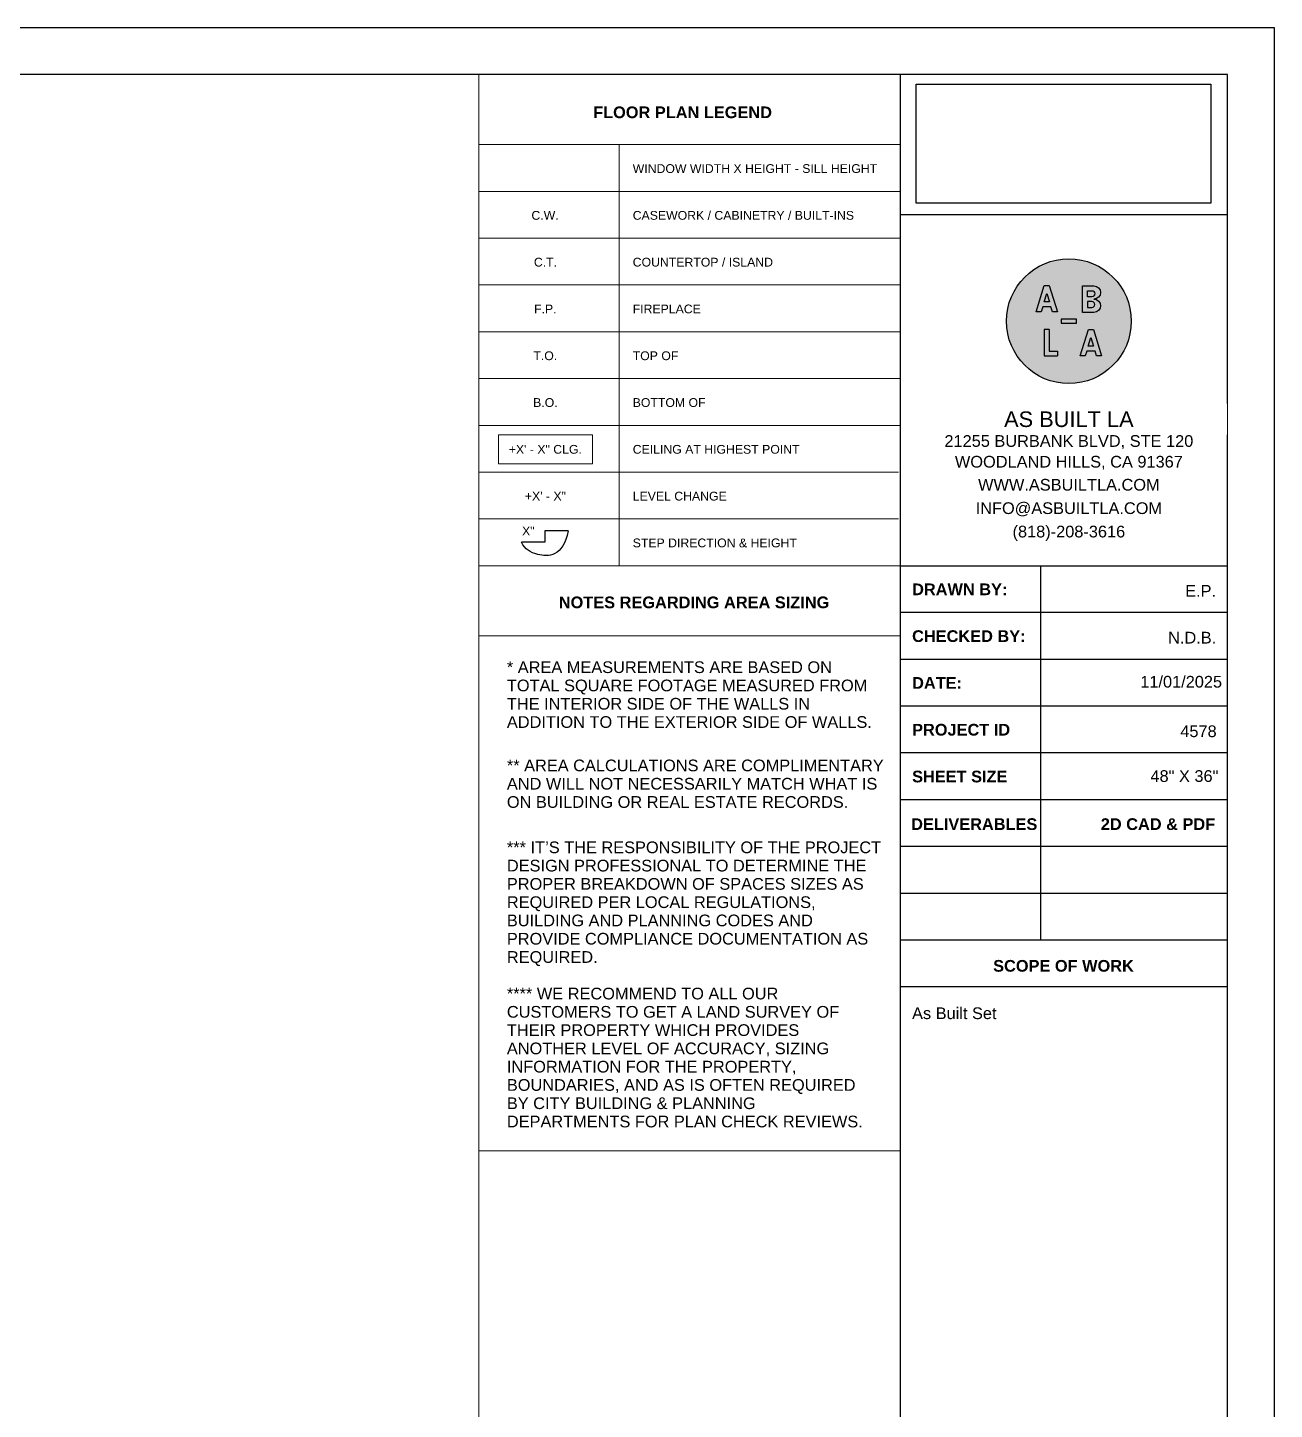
# Model space of a CAD drawing. Header units: inches. Extents: x -2078 to 106214, y -964 to 6385.
# Drawn here: x 38065 to 38918, y 4288 to 5233 of the extents above; entities that cross this region are included whole.
import ezdxf

# ---------------------------------------------------------------- set-up
doc = ezdxf.new("R2010")
doc.units = ezdxf.units.IN
doc.header["$MEASUREMENT"] = 0
doc.set_wipeout_variables(frame=1)
for name, color, linetype, lineweight in [('A-ANNO', 2, 'Continuous', 5), ('A-DETAIL-2', 20, 'Continuous', 25), ('A-DETAIL-3', 40, 'Continuous', 15)]:
    doc.layers.add(name, color=color, linetype=linetype, lineweight=lineweight)
doc.layers.add('A-HATCH', color=9, linetype='Continuous')
doc.layers.add('A-TB', color=7, linetype='Continuous')
doc.styles.add('Arial_3', font='arial.ttf', dxfattribs={"height": 0.125})
doc.styles.add('Arial_4', font='arial.ttf', dxfattribs={"height": 3})
doc.styles.add('Arial_6', font='arial.ttf', dxfattribs={"height": 0.09375})
doc.styles.add('Arial_B_2', font='arialbd.ttf', dxfattribs={"height": 0.125})
doc.styles.add('JC', font='arial.ttf', dxfattribs={"height": 0.125})
picture_1 = doc.add_image_def('image1.png', size_in_pixel=(151, 61))

# ---------------------------------------------------------------- blocks, each defined once
blk = doc.blocks.new('JC_TB_48x36 - JC_TB_4836-1441736-Floor Plans')
at = {"layer": 'A-TB'}
for p, q in [((47.997, 24.012), (-0.003, 24.012)), ((47.997, -11.988), (47.997, 24.012)), ((47.497, 23.512), (0.747, 23.512)), ((43.997, 23.512), (43.997, -11.488)), ((47.497, 18.262), (43.997, 18.262)), ((47.497, 17.762), (43.997, 17.762)), ((47.497, 17.262), (43.997, 17.262)), ((47.497, 16.762), (43.997, 16.762)), ((47.497, 16.262), (43.997, 16.262)), ((47.497, 15.762), (43.997, 15.762)), ((47.497, 15.262), (43.997, 15.262)), ((47.497, 14.762), (43.997, 14.762)), ((47.497, 14.262), (43.997, 14.262)), ((47.497, 13.762), (43.997, 13.762))]:
    blk.add_line(p, q, dxfattribs=at)
at = {"layer": 'A-TB', "char_height": 0.125, "attachment_point": 1, "bg_fill": 3, "box_fill_scale": 1.25, "bg_fill_color": 256, "bg_fill_true_color": 13158600, "bg_fill_transparency": 0}
for s, insert, width, style in [('DRAWN BY:', (44.126, 18.073), 1.22463, 'Arial_B_2'), ('CHECKED BY:', (44.126, 17.573), 1.4645, 'Arial_B_2'), ('DATE:', (44.126, 17.073), 0.63441, 'Arial_B_2'), ('PROJECT ID', (44.126, 16.573), 1.26566, 'Arial_B_2'), ('SHEET SIZE', (44.126, 16.073), 1.23725, 'Arial_B_2'), ('48" X 36"', (46.673, 16.078), 0.87428, 'Arial_3'), ('SCOPE OF WORK', (44.992, 14.05), 1.82747, 'Arial_B_2')]:
    blk.add_mtext(s, dxfattribs=dict(at, insert=insert, width=width, style=style))
at = {"layer": 'A-TB'}
for p, q in [((47.497, -11.488), (47.497, 23.512)), ((45.497, 18.262), (45.497, 14.262))]:
    blk.add_line(p, q, dxfattribs=at)
blk = doc.blocks.new('Logo - ABLA - CAD Format')
at = {"layer": 'A-HATCH', "true_color": 0xc9ee63}
h = blk.add_hatch(color=71, dxfattribs=at)
h.dxf.hatch_style = 1
h.paths.add_polyline_path([(-0.707, 0.887), (-0.79, 0.617), (-0.624, 0.617)], flags=0)
h.paths.add_polyline_path([(0.595, 0.782), (0.736, 0.782, 1), (0.736, 0.977), (0.595, 0.977)], flags=0)
h.paths.add_polyline_path([(0.595, 0.438), (0.736, 0.438, 1), (0.736, 0.632), (0.595, 0.632)], flags=0)
h.paths.add_polyline_path([(0.624, -0.797), (0.79, -0.797), (0.707, -0.527)], flags=0)
h.paths.add_polyline_path([(-2, 0, 1), (2, 0, 1)])
h.paths.add_polyline_path([(0.803, 0.283), (0.44, 0.283), (0.44, 1.132), (0.803, 1.132, -1), (0.803, 0.707, -1)], flags=16)
h.paths.add_polyline_path([(0.736, 0.438), (0.595, 0.438), (0.595, 0.632), (0.736, 0.632, -1)], flags=0)
h.paths.add_polyline_path([(0.787, -0.267), (1.048, -1.116), (0.888, -1.116), (0.839, -0.957), (0.575, -0.957), (0.526, -1.116), (0.367, -1.116), (0.627, -0.267)], flags=16)
h.paths.add_polyline_path([(0.736, 0.782), (0.595, 0.782), (0.595, 0.977), (0.736, 0.977, -1)], flags=0)
h.paths.add_polyline_path([(0.707, -0.527), (0.79, -0.797), (0.624, -0.797)], flags=0)
h.paths.add_polyline_path([(0.25, 0.062), (0.25, -0.062), (-0.25, -0.062), (-0.25, 0.062)], flags=16)
h.paths.add_polyline_path([(-0.367, 0.298), (-0.526, 0.298), (-0.575, 0.458), (-0.839, 0.458), (-0.888, 0.298), (-1.048, 0.298), (-0.787, 1.147), (-0.627, 1.147)], flags=16)
h.paths.add_polyline_path([(-0.627, -0.267), (-0.627, -0.957), (-0.367, -0.957), (-0.367, -1.116), (-0.787, -1.116), (-0.787, -0.267)], flags=16)
h.paths.add_polyline_path([(-0.624, 0.617), (-0.79, 0.617), (-0.707, 0.887)], flags=0)
at = {"layer": 'A-HATCH'}
h = blk.add_hatch(color=250, dxfattribs=at)
h.dxf.hatch_style = 1
h.paths.add_polyline_path([(-0.627, 1.147), (-0.787, 1.147), (-1.048, 0.298), (-0.888, 0.298), (-0.839, 0.458), (-0.575, 0.458), (-0.526, 0.298), (-0.367, 0.298)])
h.paths.add_polyline_path([(-0.624, 0.617), (-0.79, 0.617), (-0.707, 0.887)], flags=16)
h.paths.add_polyline_path([(0.44, 0.283), (0.803, 0.283, 1), (0.803, 0.707, 1), (0.803, 1.132), (0.44, 1.132)])
h.paths.add_polyline_path([(0.595, 0.438), (0.595, 0.632), (0.736, 0.632, -1), (0.736, 0.438)], flags=16)
h.paths.add_polyline_path([(0.595, 0.782), (0.595, 0.977), (0.736, 0.977, -1), (0.736, 0.782)], flags=16)
h.paths.add_polyline_path([(0.367, -1.116), (0.526, -1.116), (0.575, -0.957), (0.839, -0.957), (0.888, -1.116), (1.048, -1.116), (0.787, -0.267), (0.627, -0.267)])
h.paths.add_polyline_path([(0.707, -0.527), (0.79, -0.797), (0.624, -0.797)], flags=16)
h.paths.add_polyline_path([(0.25, -0.062), (0.25, 0.062), (-0.25, 0.062), (-0.25, -0.062)])
h.paths.add_polyline_path([(-0.787, -1.116), (-0.367, -1.116), (-0.367, -0.957), (-0.627, -0.957), (-0.627, -0.267), (-0.787, -0.267)])
at = {"layer": 'A-HATCH', "true_color": 0xc9ee63}
h = blk.add_hatch(color=71, dxfattribs=at)
h.dxf.hatch_style = 1
h.paths.add_polyline_path([(-0.707, 0.887), (-0.79, 0.617), (-0.624, 0.617)])
h.paths.add_polyline_path([(0.736, 0.782, 1), (0.736, 0.977), (0.595, 0.977), (0.595, 0.782)])
h.paths.add_polyline_path([(0.595, 0.632), (0.595, 0.438), (0.736, 0.438, 1), (0.736, 0.632)])
h.paths.add_polyline_path([(0.624, -0.797), (0.79, -0.797), (0.707, -0.527)])
blk.add_circle((0, 0), 2)
at = {"layer": 'A-HATCH', "color": 250}
for points in [[(-0.627, 1.147), (-0.367, 0.298), (-0.526, 0.298), (-0.575, 0.458), (-0.839, 0.458), (-0.888, 0.298), (-1.048, 0.298), (-0.787, 1.147)], [(-0.707, 0.887), (-0.624, 0.617), (-0.79, 0.617)], [(0.25, 0.062), (-0.25, 0.062), (-0.25, -0.062), (0.25, -0.062)], [(0.787, -0.267), (1.048, -1.116), (0.888, -1.116), (0.839, -0.957), (0.575, -0.957), (0.526, -1.116), (0.367, -1.116), (0.627, -0.267)], [(0.707, -0.527), (0.79, -0.797), (0.624, -0.797)]]:
    blk.add_lwpolyline(points, close=True, dxfattribs=at)
for points in [[(0.803, 0.707, -1), (0.803, 0.283), (0.44, 0.283), (0.44, 1.132), (0.803, 1.132, -1)], [(0.595, 0.977), (0.736, 0.977, -1), (0.736, 0.782), (0.595, 0.782)], [(0.595, 0.438), (0.736, 0.438, 1), (0.736, 0.632), (0.595, 0.632)]]:
    blk.add_lwpolyline(points, format="xyb", close=True, dxfattribs=at)
for points in [[(-0.787, -0.267), (-0.787, -1.116), (-0.367, -1.116)], [(-0.627, -0.267), (-0.787, -0.267)], [(-0.627, -0.267), (-0.627, -0.957), (-0.367, -0.957)], [(-0.367, -0.957), (-0.367, -1.116)]]:
    blk.add_lwpolyline(points, dxfattribs=at)
blk = doc.blocks.new('TB-INFO-ABLA')
blk.add_wipeout([(168, 180), (168, 0), (0, 0), (0, 180)])
blk.add_wipeout([(168, 180), (168, 0), (0, 0), (0, 180)])
at = {"xscale": 16, "yscale": 16, "zscale": 16}
blk.add_blockref('Logo - ABLA - CAD Format', (86.6, 125.44), dxfattribs=at)
at = {"char_height": 6, "width": 168.6195, "attachment_point": 2, "style": 'JC', "bg_fill": 2}
for s, insert in [('21255 BURBANK BLVD, STE 120', (86.6, 66.99)), ('(818)-208-3616', (86.6, 20.54))]:
    blk.add_mtext(s, dxfattribs=dict(at, insert=insert))
for s, insert in [('WOODLAND HILLS, CA 91367', (86.6, 56.36)), ('INFO@ASBUILTLA.COM', (86.6, 32.54))]:
    blk.add_mtext(s, dxfattribs=dict(at, insert=insert))
at = {"insert": (86.6, 44.54), "char_height": 6, "width": 168.6195, "attachment_point": 2, "style": 'JC', "bg_fill": 2}
blk.add_mtext('WWW.ASBUILTLA.COM', dxfattribs=at)
blk.add_lwpolyline([(168, 180), (0, 180), (0, 0), (168, 0)], close=True)
at = {"insert": (86.6, 75.11), "char_height": 8, "width": 154.3467, "attachment_point": 5, "style": 'JC', "bg_fill": 2}
blk.add_mtext('AS BUILT LA ', dxfattribs=at)

msp = doc.modelspace()

# ---------------------------------------------------------------- linework, layer by layer
at = {"layer": 'A-DETAIL-2'}
for p, q in [((38434.992, 4888.555), (38418.992, 4888.555)), ((38418.992, 4888.555), (38418.992, 4880.724)), ((38418.992, 4880.724), (38402.992, 4880.724))]:
    msp.add_line(p, q, dxfattribs=at)
msp.add_open_spline([(38434.992, 4888.555), (38431.497, 4870.574), (38413.793, 4870.574), (38405.552, 4875.974), (38402.992, 4880.724)], degree=3, knots=[0, 0, 0, 0, 0.019910367, 0.034212717, 0.034212717, 0.034212717, 0.034212717], dxfattribs=at)
at = {"layer": 'A-DETAIL-3', "lineweight": 9}
for p, q in [((38661.88, 5200.663), (38373.88, 5200.663)), ((38373.88, 5200.663), (38373.88, 4864.663)), ((38373.88, 5200.663), (38373.88, 2960.663)), ((38661.88, 5152.663), (38373.88, 5152.663)), ((38469.88, 5152.663), (38469.88, 4864.663)), ((38661.88, 5120.663), (38373.88, 5120.663)), ((38661.88, 4768.663), (38661.88, 5104.663)), ((38661.88, 5104.663), (38661.88, 5056.663)), ((38661.88, 5088.663), (38373.88, 5088.663)), ((38661.88, 5056.663), (38373.88, 5056.663)), ((38661.88, 5024.663), (38373.88, 5024.663)), ((38661.88, 4992.663), (38373.88, 4992.663)), ((38661.88, 4960.663), (38373.88, 4960.663)), ((38661.88, 4928.663), (38373.88, 4928.663)), ((38661.88, 4896.663), (38373.88, 4896.663)), ((38661.88, 4864.663), (38373.88, 4864.663)), ((38373.88, 4864.663), (38373.88, 4464.663)), ((38661.88, 4864.663), (38373.88, 4864.663)), ((38661.88, 4464.663), (38661.88, 4864.663)), ((38373.88, 4816.663), (38661.88, 4816.663)), ((38373.88, 4464.663), (38661.88, 4464.663))]:
    msp.add_line(p, q, dxfattribs=at)

# ---------------------------------------------------------------- texts
at = {"layer": 'A-ANNO', "lineweight": 50, "char_height": 8, "attachment_point": 1}
for s, insert, width, style in [('FLOOR PLAN LEGEND', (38452.011, 5178.754), 147.46, 'Arial_B_2'), ('NOTES REGARDING AREA SIZING', (38428.529, 4843.628), 221.998, 'Arial_B_2'), ('* AREA MEASUREMENTS ARE BASED ON ', (38393.029, 4799.303), 273.508, 'Arial_4'), ('TOTAL SQUARE FOOTAGE MEASURED FROM ', (38393.029, 4786.803), 302.394, 'Arial_4'), ('THE INTERIOR SIDE OF THE WALLS IN ', (38393.029, 4774.303), 256.136, 'Arial_4'), ('ADDITION TO THE EXTERIOR SIDE OF WALLS.', (38393.029, 4761.803), 303.202, 'Arial_4'), ('** AREA CALCULATIONS ARE COMPLIMENTARY ', (38393.029, 4732.106), 315.928, 'Arial_4'), ('AND WILL NOT NECESSARILY MATCH WHAT IS ', (38393.029, 4719.606), 312.09, 'Arial_4'), ('ON BUILDING OR REAL ESTATE RECORDS.', (38393.029, 4707.106), 283.002, 'Arial_4'), ('*** IT', (38393.029, 4676.108), 31.714, 'Arial_4'), ('’', (38419.196, 4676.108), 3.03, 'Arial_4'), ('S THE RESPONSIBILITY OF THE PROJECT ', (38421.696, 4676.108), 279.972, 'Arial_4'), ('DESIGN PROFESSIONAL TO DETERMINE THE ', (38393.029, 4663.608), 301.99, 'Arial_4'), ('PROPER BREAKDOWN OF SPACES SIZES AS ', (38393.029, 4651.108), 300.98, 'Arial_4'), ('REQUIRED PER LOCAL REGULATIONS, ', (38393.029, 4638.608), 259.57, 'Arial_4'), ('BUILDING AND PLANNING CODES AND ', (38393.029, 4626.108), 257.146, 'Arial_4'), ('PROVIDE COMPLIANCE DOCUMENTATION AS ', (38393.029, 4613.608), 303, 'Arial_4'), ('REQUIRED.', (38393.029, 4601.108), 75.144, 'Arial_4'), ('**** WE RECOMMEND TO ALL OUR ', (38393.029, 4576.111), 228.866, 'Arial_4'), ('CUSTOMERS TO GET A LAND SURVEY OF ', (38393.029, 4563.611), 279.366, 'Arial_4'), ('THEIR PROPERTY WHICH PROVIDES ', (38393.029, 4551.111), 246.844, 'Arial_4'), ('ANOTHER LEVEL OF ACCURACY, SIZING ', (38393.029, 4538.611), 271.084, 'Arial_4'), ('INFORMATION FOR THE PROPERTY, ', (38393.029, 4526.111), 243.814, 'Arial_4'), ('BOUNDARIES, AND AS IS OFTEN REQUIRED ', (38393.029, 4513.611), 293.102, 'Arial_4'), ('BY CITY BUILDING & PLANNING ', (38393.029, 4501.111), 210.282, 'Arial_4'), ('DEPARTMENTS FOR PLAN CHECK REVIEWS.', (38393.029, 4488.611), 295.728, 'Arial_4')]:
    msp.add_mtext(s, dxfattribs=dict(at, insert=insert, width=width, style=style))
at = {"layer": 'A-ANNO', "char_height": 6, "attachment_point": 1, "style": 'Arial_6'}
for s, insert, width in [('WINDOW WIDTH X HEIGHT - SILL HEIGHT', (38479.088, 5139.28), 205.232), ('C.W.', (38409.829, 5107.28), 23.23), ('CASEWORK / CABINETRY / BUILT-INS', (38479.088, 5107.28), 185.436), ('C.T.', (38411.495, 5075.28), 19.392), ('COUNTERTOP / ISLAND', (38479.088, 5075.28), 117.766), ('F.P.', (38411.662, 5043.28), 18.786), ('FIREPLACE', (38479.088, 5043.28), 56.964), ('T.O.', (38411.162, 5011.28), 19.998), ('TOP OF', (38479.088, 5011.28), 38.38), ('B.O.', (38410.995, 4979.28), 20.604), ('BOTTOM OF ', (38479.088, 4979.28), 64.236), ('+X\' - X" CLG.', (38394.335, 4947.28), 61.004), ('CEILING AT HIGHEST POINT', (38479.088, 4947.28), 139.38), ('+X\' - X"', (38405.329, 4915.28), 34.138), ('LEVEL CHANGE', (38479.088, 4915.28), 78.982), ('X"', (38403.413, 4891.438), 10.302), ('STEP DIRECTION & HEIGHT', (38479.088, 4883.28), 137.36)]:
    msp.add_mtext(s, dxfattribs=dict(at, insert=insert, width=width))
at = {"layer": 'A-TB', "char_height": 8, "attachment_point": 1, "style": 'Arial_4', "bg_fill": 3, "box_fill_scale": 1.25, "bg_fill_color": 256, "bg_fill_true_color": 13158600, "bg_fill_transparency": 0}
for s, insert, width in [('E.P.', (38856.899, 4851.482), 25.856), ('N.D.B.', (38845.233, 4819.482), 39.996), ('4578', (38853.573, 4755.482), 29.896), ('As Built Set', (38670.12, 4562.649), 70.498)]:
    msp.add_mtext(s, dxfattribs=dict(at, insert=insert, width=width))

# ---------------------------------------------------------------- next in the draw order: block references
at = {"layer": 'A-TB', "xscale": 64, "yscale": 64, "zscale": 64}
msp.add_blockref('JC_TB_48x36 - JC_TB_4836-1441736-Floor Plans', (35846.08, 3695.863), dxfattribs=at)

# ---------------------------------------------------------------- next in the draw order: linework, layer by layer
at = {"layer": 'A-ANNO', "color": 250, "flags": 128}
msp.add_lwpolyline([(38387.382, 4954.233), (38451.68, 4954.233), (38451.68, 4934.317), (38387.382, 4934.317)], close=True, dxfattribs=at)

# ---------------------------------------------------------------- next in the draw order: block references
at = {"xscale": 1.333333333333323, "yscale": 1.333333333333323, "zscale": 1.333333333333323}
msp.add_blockref('TB-INFO-ABLA', (38661.88, 4864.663), dxfattribs=at)

# ---------------------------------------------------------------- next in the draw order: texts
at = {"layer": 'A-ANNO', "lineweight": 50, "char_height": 8, "width": 93.93, "attachment_point": 1, "style": 'Arial_B_2'}
for s, insert in [('DELIVERABLES', (38669.482, 4691.974)), ('2D CAD & PDF', (38799.17, 4691.974))]:
    msp.add_mtext(s, dxfattribs=dict(at, insert=insert))
at = {"layer": 'A-TB', "insert": (38826.179, 4789.351), "char_height": 8, "width": 52.52, "attachment_point": 1, "style": 'Arial_3', "bg_fill": 2}
msp.add_mtext('11/01/2025', dxfattribs=at)

# ---------------------------------------------------------------- next in the draw order: pictures from other files: only their frames are drawn
at = {"color": 7, "true_color": 0xffffff}
image = msp.add_image(picture_1, insert=(38672.857, 5112.556), size_in_units=(201.555, 81.423), dxfattribs=at)
image.dxf.flags = 15

doc.saveas('drawing.dxf')
